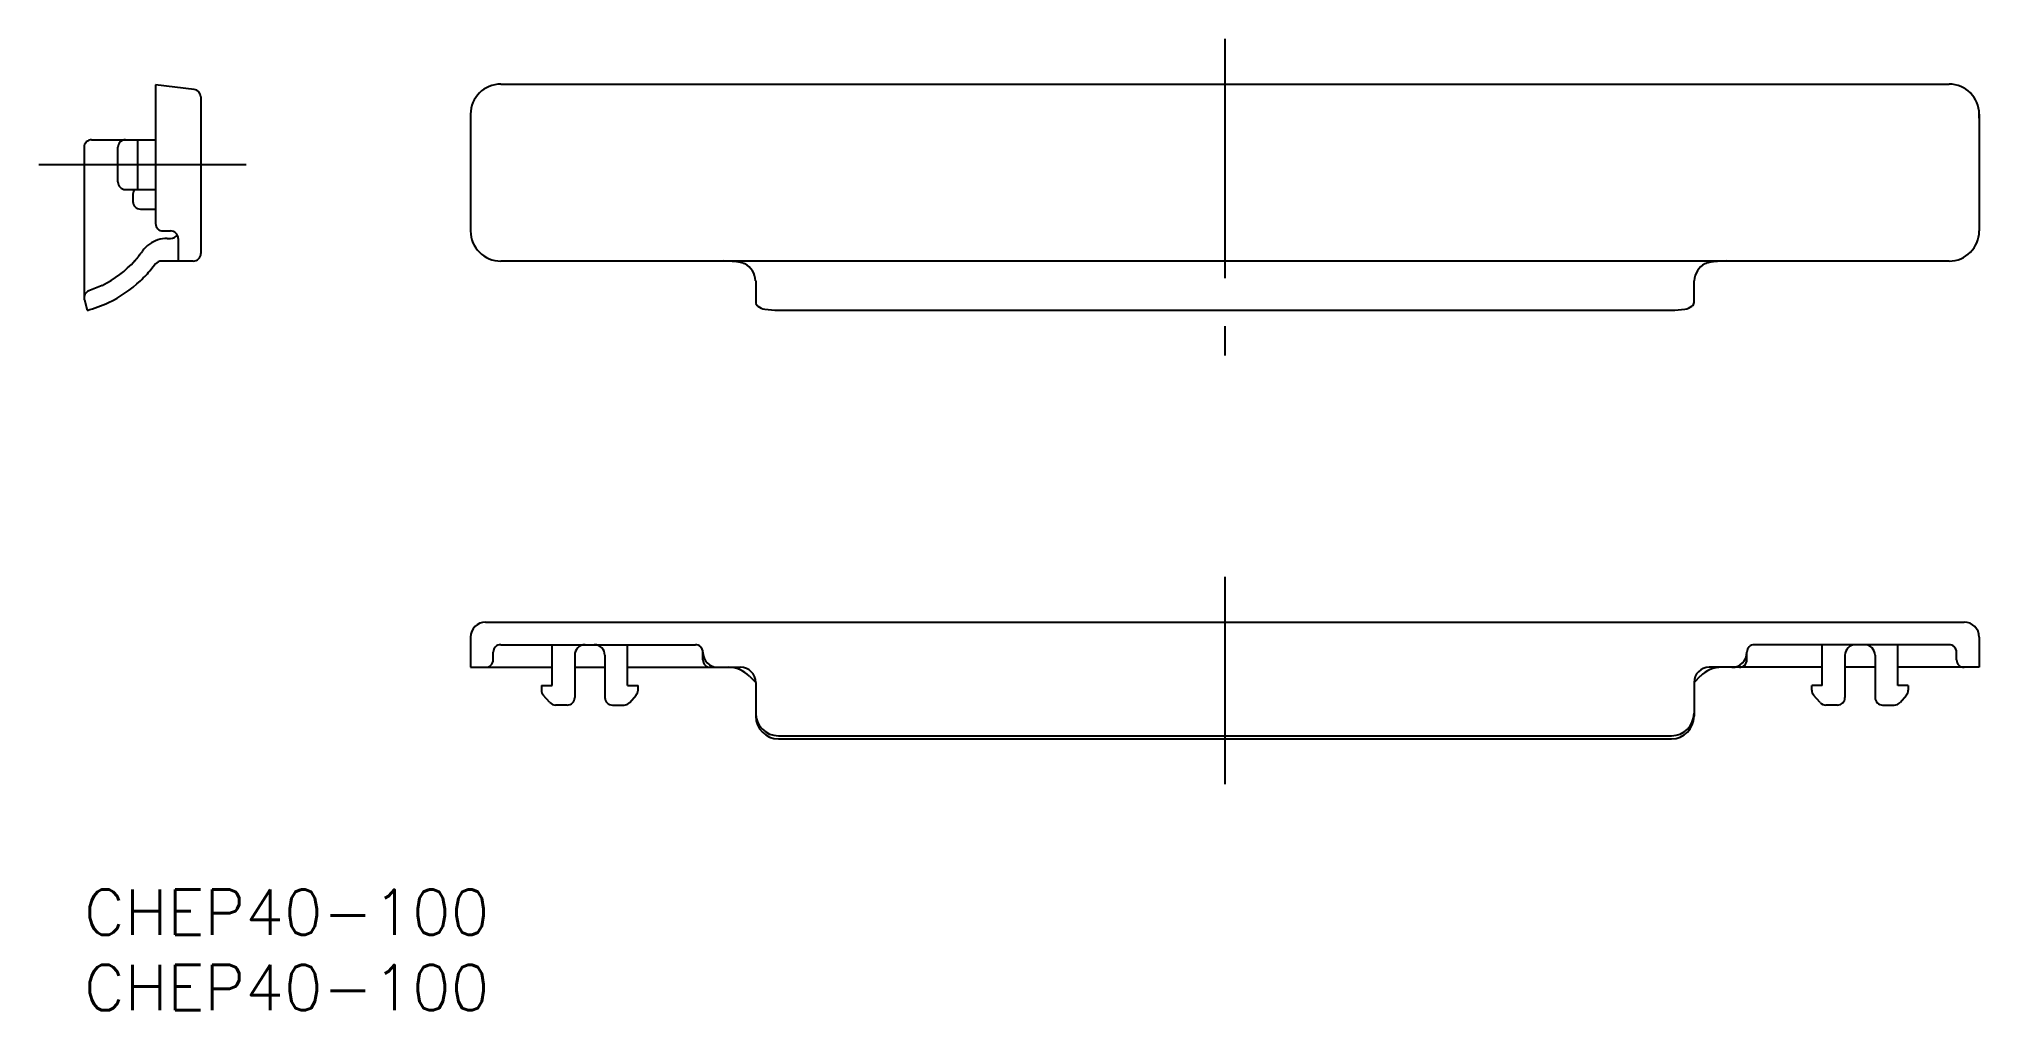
# Model space of a CAD drawing. Extents: x -3 to 126, y -8 to 56.
import ezdxf

# ---------------------------------------------------------------- set-up
doc = ezdxf.new("R2010")
doc.units = 0
doc.header["$LTSCALE"] = 0.5
doc.linetypes.add('CENTER', pattern=[50.8, 31.75, -6.35, 6.35, -6.35])
for name, color, linetype in [('MSM_CENTER', 1, 'CENTER'), ('MSM_CONTINUOUS', 7, 'CONTINUOUS'), ('MSM_PART_NUMBER', 7, 'CONTINUOUS')]:
    doc.layers.add(name, color=color, linetype=linetype)
doc.styles.get("Standard").update_dxf_attribs({"font": 'txt.shx', "height": 2, "bigfont": 'bigfont.shx'})

# ---------------------------------------------------------------- blocks, each defined once
blk = doc.blocks.new('*U8')
at = {"layer": 'MSM_PART_NUMBER'}
blk.add_text('CHEP40-100', height=3, dxfattribs=at).set_placement((0, -3))
blk = doc.blocks.new('*U9')
at = {"layer": 'MSM_PART_NUMBER'}
blk.add_text('CHEP40-100', height=3, dxfattribs=at).set_placement((0, -8))

msp = doc.modelspace()

# ---------------------------------------------------------------- linework, layer by layer
at = {"layer": 'MSM_CENTER'}
for p, q in [((75.62, 56.42), (75.62, 35.42)), ((-3, 48.08), (10.74, 48.08)), ((75.62, 20.74), (75.62, 7))]:
    msp.add_line(p, q, dxfattribs=at)
at = {"layer": 'MSM_CONTINUOUS'}
for p, q in [((7.3, 53.07), (4.74, 53.38)), ((4.74, 53.38), (4.74, 44.18)), ((27.62, 53.42), (123.62, 53.42)), ((7.74, 52.57), (7.74, 42.18)), ((25.62, 51.42), (25.62, 43.68)), ((125.62, 51.42), (125.62, 43.68)), ((125.62, 51.16), (125.62, 51.41)), ((0, 49.23), (0, 39.24)), ((0.5, 49.73), (4.74, 49.73)), ((2.24, 46.93), (2.24, 49.23)), ((3.54, 49.73), (3.54, 46.43)), ((2.74, 46.43), (4.74, 46.43)), ((3.24, 46.13), (3.24, 45.63)), ((3.74, 45.13), (4.74, 45.13)), ((5.24, 43.68), (5.74, 43.68)), ((5.5, 43.18), (5.74, 43.18)), ((6.24, 43.18), (6.24, 41.68)), ((4.74, 41.5), (4.43, 41.11)), ((7.24, 41.68), (5.13, 41.68)), ((123.62, 41.68), (27.62, 41.68)), ((1.21, 40.07), (0.31, 39.7)), ((44.52, 40.38), (44.52, 38.94)), ((106.72, 38.94), (106.72, 40.38)), ((0.02, 39.11), (0.2, 38.42)), ((46.02, 38.42), (105.22, 38.42)), ((25.62, 16.74), (25.62, 14.74)), ((26.62, 17.74), (124.62, 17.74)), ((125.62, 16.74), (125.62, 14.74)), ((27.12, 15.24), (27.12, 15.74)), ((27.62, 16.24), (40.52, 16.24)), ((31.02, 13.54), (31.02, 16.24)), ((32.52, 15.54), (32.52, 12.74)), ((34.52, 15.54), (34.52, 12.74)), ((36.02, 13.54), (36.02, 16.24)), ((41.02, 15.24), (41.02, 15.74)), ((110.22, 15.24), (110.22, 15.74)), ((123.62, 16.24), (110.72, 16.24)), ((115.22, 13.54), (115.22, 16.24)), ((116.72, 15.54), (116.72, 12.74)), ((118.72, 15.54), (118.72, 12.74)), ((120.22, 13.54), (120.22, 16.24)), ((124.12, 15.24), (124.12, 15.74)), ((25.62, 14.74), (31.02, 14.74)), ((32.52, 14.74), (34.52, 14.74)), ((36.02, 14.74), (43.52, 14.74)), ((44.1, 14.16), (44.52, 13.74)), ((107.13, 14.16), (106.72, 13.74)), ((115.22, 14.74), (107.72, 14.74)), ((118.72, 14.74), (116.72, 14.74)), ((125.62, 14.74), (120.22, 14.74)), ((30.32, 13.54), (30.32, 13.23)), ((30.32, 13.54), (31.02, 13.54)), ((30.87, 12.41), (30.44, 12.9)), ((36.02, 13.54), (36.72, 13.54)), ((36.17, 12.41), (36.59, 12.9)), ((36.72, 13.23), (36.72, 13.54)), ((44.52, 13.74), (44.52, 11.5)), ((106.72, 13.74), (106.72, 11.5)), ((114.52, 13.23), (114.52, 13.54)), ((115.22, 13.54), (114.52, 13.54)), ((115.07, 12.41), (114.64, 12.9)), ((120.92, 13.54), (120.22, 13.54)), ((120.37, 12.41), (120.79, 12.9)), ((120.92, 13.54), (120.92, 13.23)), ((32.02, 12.24), (31.25, 12.24)), ((35.02, 12.24), (35.79, 12.24)), ((116.22, 12.24), (115.45, 12.24)), ((119.22, 12.24), (119.99, 12.24)), ((46.02, 10.2), (105.22, 10.2)), ((46.02, 10), (105.22, 10))]:
    msp.add_line(p, q, dxfattribs=at)
for centre, radius, start, end in [((7.24, 52.57), 0.5, 0, 83), ((27.62, 51.42), 2, 90, 180), ((123.62, 51.42), 2, 0, 90), ((0.5, 49.23), 0.5, 90, 180), ((2.74, 49.23), 0.5, 90, 180), ((2.74, 46.93), 0.5, 180, 270), ((3.74, 46.13), 0.5, 143.1301, 180), ((3.74, 45.63), 0.5, 180, 270), ((5.24, 44.18), 0.5, 180, 270), ((5.48, 41.21), 1.97, 125.5476, 144.7657), ((5.5, 41.18), 2, 90, 125.7101), ((5.74, 43.18), 0.5, 0, 90), ((5.74, 43.68), 0.5, 270, 330.3931), ((27.62, 43.68), 2, 180, 270), ((123.62, 43.68), 2, 270, 0), ((-1.96, 46.48), 7.15, 296.3077, 318.1675), ((-6.91, 50.43), 13.48, 319.6787, 323.0922), ((5.13, 41.18), 0.5, 90, 140.6707), ((7.24, 42.18), 0.5, 270, 0), ((42.21, 32.8), 8.89, 81.5486, 88.7532), ((43.42, 40.69), 0.901, 64.357, 83.7135), ((43.11, 40.28), 1.41, 4.1924, 60.2658), ((108.13, 40.28), 1.41, 119.7342, 175.8076), ((107.82, 40.69), 0.901, 96.2865, 115.643), ((109.03, 32.8), 8.89, 91.2468, 98.4514), ((-1.96, 46.48), 8.35, 295.3488, 313.05), ((-0.85, 45.36), 6.77, 312.6494, 321.4959), ((0.5, 39.24), 0.5, 112.4637, 195), ((-1.96, 46.48), 8.35, 284.9999, 295.3489), ((44.84, 38.95), 0.317, 182.036, 236.9014), ((45.33, 39.7), 1.22, 236.5702, 260.1653), ((105.9, 39.7), 1.22, 279.8347, 303.4298), ((106.4, 38.95), 0.317, 303.0986, 357.964), ((45.97, 42.84), 4.42, 258.9831, 270.6167), ((105.27, 42.84), 4.42, 269.3833, 281.0169), ((26.62, 16.74), 1, 90, 180), ((124.62, 16.74), 1, 0, 90), ((27.62, 15.74), 0.5, 90, 180), ((33.22, 15.54), 0.7, 90, 180), ((33.82, 15.54), 0.7, 0, 90), ((40.52, 15.74), 0.5, 0, 90), ((42.02, 15.74), 1, 180, 270), ((109.22, 15.74), 1, 270, 0), ((110.72, 15.74), 0.5, 90, 180), ((117.42, 15.54), 0.7, 90, 180), ((118.02, 15.54), 0.7, 360, 90), ((123.62, 15.74), 0.5, 360, 90), ((26.62, 15.24), 0.5, 270, 0), ((41.52, 15.24), 0.5, 180, 270), ((42.69, 12.74), 2, 45, 90), ((43.52, 13.74), 1, 0, 90), ((107.72, 13.74), 1, 90, 180), ((108.55, 12.74), 2, 90, 135), ((109.72, 15.24), 0.5, 270, 360), ((124.62, 15.24), 0.5, 180, 270), ((30.82, 13.23), 0.5, 180, 221.1859), ((36.22, 13.23), 0.5, 318.8141, 0), ((115.02, 13.23), 0.5, 180, 221.1859), ((120.42, 13.23), 0.5, 318.8141, 0), ((31.25, 12.74), 0.5, 221.1859, 270), ((32.02, 12.74), 0.5, 270, 0), ((35.02, 12.74), 0.5, 180, 270), ((35.79, 12.74), 0.5, 270, 318.8141), ((46.02, 11.7), 1.5, 180, 270), ((105.22, 11.7), 1.5, 270, 0), ((115.45, 12.74), 0.5, 221.1859, 270), ((116.22, 12.74), 0.5, 270, 0), ((119.22, 12.74), 0.5, 180, 270), ((119.99, 12.74), 0.5, 270, 318.8141), ((46.02, 11.5), 1.5, 180, 270), ((105.22, 11.5), 1.5, 270, 0)]:
    msp.add_arc(centre, radius, start, end, dxfattribs=at)

# ---------------------------------------------------------------- block references
for name in ['*U8', '*U9']:
    msp.add_blockref(name, (0, 0), dxfattribs=at)

doc.saveas('drawing.dxf')
